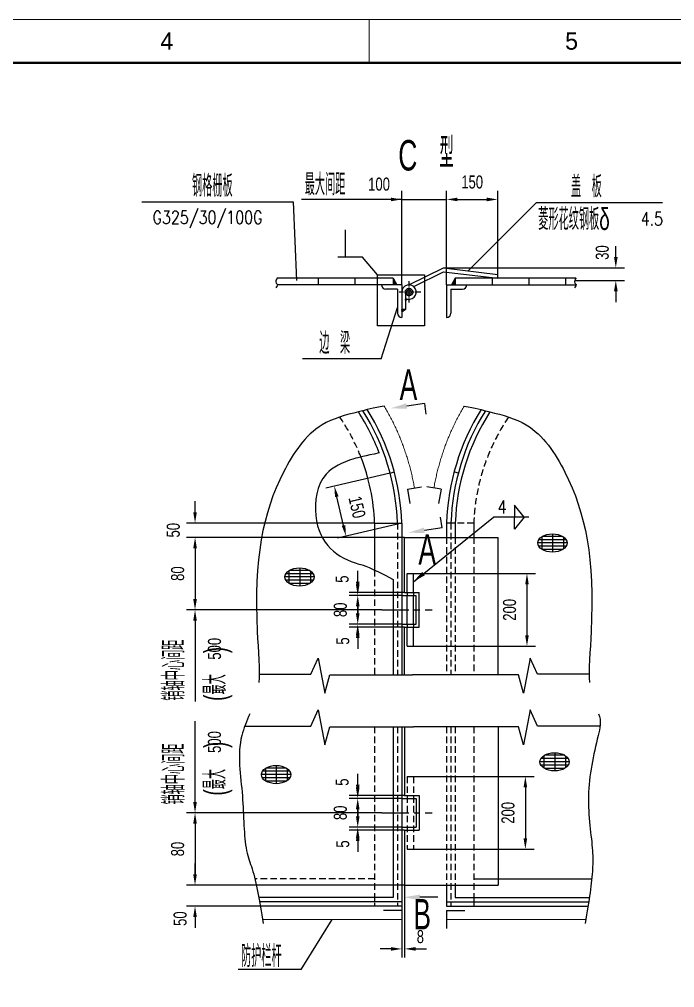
# Model space of a CAD drawing. Extents: x 148 to 221443, y -36682 to 6758.
# Drawn here: x 66991 to 70008, y -32174 to -27718 of the extents above; entities that cross this region are included whole.
import ezdxf
from ezdxf.enums import TextEntityAlignment as Align

# ---------------------------------------------------------------- set-up
doc = ezdxf.new("R2010")
doc.units = 0
doc.header["$LTSCALE"] = 10
doc.header["$MEASUREMENT"] = 0
for name, pattern in [('CENTERX2', [4, 2.5, -0.5, 0.5, -0.5]), ('HIDDENX2', [0.75, 0.5, -0.25]), ('PHANTOM2', [31.75, 15.875, -3.175, 3.175, -3.175, 3.175, -3.175])]:
    doc.linetypes.add(name, pattern=pattern)
for name, color, linetype in [('2', 4, 'Continuous'), ('3', 255, 'Continuous'), ('9', 6, 'Continuous'), ('CENTER', 1, 'CENTERX2'), ('DIM', 4, 'Continuous')]:
    doc.layers.add(name, color=color, linetype=linetype)
doc.layers.add('2（细实线）', color=3, linetype='Continuous', lineweight=20)
doc.layers.add('图框层', color=7, linetype='Continuous', lineweight=15)
doc.styles.add('HZ', font='ROMS.SHX', dxfattribs={"width": 0.75, "bigfont": 'GBCBIG.SHX'})
doc.styles.get("Standard").update_dxf_attribs({"font": 'wison_e.shx', "width": 0.75, "bigfont": 'wison_c.shx'})
doc.styles.add('XW', font='ROMANS.shx', dxfattribs={"width": 0.85})
doc.dimstyles.new('DIM1', dxfattribs={"dimscale": 20, "dimtxt": 3, "dimasz": 2.5, "dimexe": 2, "dimexo": 0, "dimgap": 1, "dimtad": 0, "dimdec": 0, "dimzin": 0, "dimdsep": 46, "dimtxsty": 'Standard', "dimcen": 2, "dimclrd": 3, "dimclre": 3, "dimclrt": 3, "dimadec": 0, "dimazin": 0, "dimtfac": 0.666667, "dimtdec": 0, "dimtofl": 0, "dimtmove": 2, "dimatfit": 1, "dimfxl": 2, "dimtvp": 1.333333, "dimtolj": 1, "dimtzin": 0, "dimarcsym": 0})
pattern_1 = [(45, (73680.2688, -38535.6188), (-1.47313913, 1.47313913), []), (135, (73680.2688, -38535.6188), (-1.47313913, -1.47313913), [])]

# ---------------------------------------------------------------- blocks, each defined once
blk = doc.blocks.new('*D1956')
at = {"layer": 'Defpoints', "color": 0}
for p in [(68942.9, -28861.5), (69547.8, -28919.8), (69736.9, -28919.8)]:
    blk.add_point(p, dxfattribs=at)
at = {"layer": 'DIM', "color": 3, "lineweight": -2}
for p, q in [((69736.9, -28811.5), (69736.9, -28761.5)), ((68942.9, -28861.5), (69776.9, -28861.5)), ((69547.8, -28919.8), (69776.9, -28919.8)), ((69736.9, -28969.8), (69736.9, -29019.8))]:
    blk.add_line(p, q, dxfattribs=at)
at = {"layer": 'DIM', "color": 3}
for points in [[(69728.6, -28811.5), (69745.3, -28811.5), (69736.9, -28861.5)], [(69745.3, -28969.8), (69728.6, -28969.8), (69736.9, -28919.8)]]:
    blk.add_solid(points, dxfattribs=at)
at = {"layer": 'DIM', "color": 3, "insert": (69674.6, -28791.2), "char_height": 60, "attachment_point": 5, "rotation": 90}
blk.add_mtext('\\A1;30', dxfattribs=at)
blk = doc.blocks.new('*D1957')
at = {"layer": 'Defpoints', "color": 0}
for p in [(68957.9, -28546.9), (68751.2, -28939.8), (68957.9, -28939.8)]:
    blk.add_point(p, dxfattribs=at)
at = {"layer": 'DIM', "color": 3, "lineweight": -2}
for p, q in [((68751.2, -28939.8), (68751.2, -28506.9)), ((68957.9, -28939.8), (68957.9, -28506.9)), ((68701.2, -28546.9), (68651.2, -28546.9)), ((68751.2, -28546.9), (68957.9, -28546.9)), ((69007.9, -28546.9), (69057.9, -28546.9))]:
    blk.add_line(p, q, dxfattribs=at)
at = {"layer": 'DIM', "color": 3}
for points in [[(68701.2, -28555.2), (68701.2, -28538.6), (68751.2, -28546.9)], [(69007.9, -28538.6), (69007.9, -28555.2), (68957.9, -28546.9)]]:
    blk.add_solid(points, dxfattribs=at)
at = {"layer": 'DIM', "color": 3, "insert": (68646.7, -28476.8), "char_height": 60, "attachment_point": 5}
blk.add_mtext('\\A1;100', dxfattribs=at)
blk = doc.blocks.new('*D1958')
at = {"layer": 'Defpoints', "color": 0}
for p in [(69192.9, -28546.9), (69192.9, -28901.5), (68957.9, -28939.8)]:
    blk.add_point(p, dxfattribs=at)
at = {"layer": 'DIM', "color": 3, "lineweight": -2}
for p, q in [((68957.9, -28939.8), (68957.9, -28506.9)), ((69192.9, -28901.5), (69192.9, -28506.9)), ((69007.9, -28546.9), (69142.9, -28546.9))]:
    blk.add_line(p, q, dxfattribs=at)
at = {"layer": 'DIM', "color": 3}
for points in [[(69007.9, -28538.6), (69007.9, -28555.2), (68957.9, -28546.9)], [(69142.9, -28555.2), (69142.9, -28538.6), (69192.9, -28546.9)]]:
    blk.add_solid(points, dxfattribs=at)
at = {"layer": 'DIM', "color": 3, "insert": (69075.4, -28466.9), "char_height": 60, "attachment_point": 5}
blk.add_mtext('\\A1;150', dxfattribs=at)
blk = doc.blocks.new('*D1959')
at = {"layer": 'Defpoints', "color": 0}
for p in [(68751.2, -31302.6), (68548.6, -31435.9), (68751.2, -31435.9)]:
    blk.add_point(p, dxfattribs=at)
at = {"layer": 'DIM', "color": 3, "lineweight": -2}
for p, q in [((68548.6, -31252.6), (68548.6, -31202.6)), ((68751.2, -31302.6), (68508.6, -31302.6)), ((68751.2, -31435.9), (68508.6, -31435.9)), ((68548.6, -31485.9), (68548.6, -31535.9))]:
    blk.add_line(p, q, dxfattribs=at)
at = {"layer": 'DIM', "color": 3}
for points in [[(68540.3, -31252.6), (68556.9, -31252.6), (68548.6, -31302.6)], [(68556.9, -31485.9), (68540.3, -31485.9), (68548.6, -31435.9)]]:
    blk.add_solid(points, dxfattribs=at)
at = {"layer": 'DIM', "color": 3, "insert": (68468.6, -31369.3), "char_height": 60, "attachment_point": 5, "rotation": 90}
blk.add_mtext('\\A1;80', dxfattribs=at)
blk = doc.blocks.new('*D1960')
at = {"layer": 'Defpoints', "color": 0}
for p in [(68548.6, -31302.6), (68751.2, -31302.6), (68764.6, -31289.3)]:
    blk.add_point(p, dxfattribs=at)
at = {"layer": 'DIM', "color": 3, "lineweight": -2}
for p, q in [((68548.6, -31239.3), (68548.6, -31189.3)), ((68764.6, -31289.3), (68508.6, -31289.3)), ((68751.2, -31302.6), (68508.6, -31302.6)), ((68548.6, -31352.6), (68548.6, -31402.6))]:
    blk.add_line(p, q, dxfattribs=at)
at = {"layer": 'DIM', "color": 3}
for points in [[(68540.3, -31239.3), (68556.9, -31239.3), (68548.6, -31289.3)], [(68556.9, -31352.6), (68540.3, -31352.6), (68548.6, -31302.6)]]:
    blk.add_solid(points, dxfattribs=at)
at = {"layer": 'DIM', "color": 3, "insert": (68477, -31228.1), "char_height": 60, "attachment_point": 5, "rotation": 90}
blk.add_mtext('\\A1;5', dxfattribs=at)
blk = doc.blocks.new('*D1961')
at = {"layer": 'Defpoints', "color": 0}
for p in [(68548.6, -31435.9), (68751.2, -31435.9), (68764.6, -31449.3)]:
    blk.add_point(p, dxfattribs=at)
at = {"layer": 'DIM', "color": 3, "lineweight": -2}
for p, q in [((68548.6, -31385.9), (68548.6, -31335.9)), ((68751.2, -31435.9), (68508.6, -31435.9)), ((68764.6, -31449.3), (68508.6, -31449.3)), ((68548.6, -31499.3), (68548.6, -31549.3))]:
    blk.add_line(p, q, dxfattribs=at)
at = {"layer": 'DIM', "color": 3}
for points in [[(68540.3, -31385.9), (68556.9, -31385.9), (68548.6, -31435.9)], [(68556.9, -31499.3), (68540.3, -31499.3), (68548.6, -31449.3)]]:
    blk.add_solid(points, dxfattribs=at)
at = {"layer": 'DIM', "color": 3, "insert": (68479.9, -31512.8), "char_height": 60, "attachment_point": 5, "rotation": 90}
blk.add_mtext('\\A1;5', dxfattribs=at)
blk = doc.blocks.new('*D1962')
at = {"layer": 'Defpoints', "color": 0}
for p in [(68658.9, -31369.3), (67799.4, -31702.6), (68764.6, -31702.6)]:
    blk.add_point(p, dxfattribs=at)
at = {"layer": 'DIM', "color": 3, "lineweight": -2}
for p, q in [((68658.9, -31369.3), (67759.4, -31369.3)), ((67799.4, -31419.3), (67799.4, -31652.6)), ((68764.6, -31702.6), (67759.4, -31702.6))]:
    blk.add_line(p, q, dxfattribs=at)
at = {"layer": 'DIM', "color": 3}
for points in [[(67807.8, -31419.3), (67791.1, -31419.3), (67799.4, -31369.3)], [(67791.1, -31652.6), (67807.8, -31652.6), (67799.4, -31702.6)]]:
    blk.add_solid(points, dxfattribs=at)
at = {"layer": 'DIM', "color": 3, "insert": (67719.4, -31535.9), "char_height": 60, "attachment_point": 5, "rotation": 90}
blk.add_mtext('\\A1;80', dxfattribs=at)
blk = doc.blocks.new('*D1963')
at = {"layer": 'Defpoints', "color": 0}
for p in [(68764.6, -30101.9), (67799.5, -30435.2), (68658.9, -30435.2)]:
    blk.add_point(p, dxfattribs=at)
at = {"layer": 'DIM', "color": 3, "lineweight": -2}
for p, q in [((68764.6, -30101.9), (67759.5, -30101.9)), ((67799.5, -30151.9), (67799.5, -30385.2)), ((68658.9, -30435.2), (67759.5, -30435.2))]:
    blk.add_line(p, q, dxfattribs=at)
at = {"layer": 'DIM', "color": 3}
for points in [[(67807.9, -30151.9), (67791.2, -30151.9), (67799.5, -30101.9)], [(67791.2, -30385.2), (67807.9, -30385.2), (67799.5, -30435.2)]]:
    blk.add_solid(points, dxfattribs=at)
at = {"layer": 'DIM', "color": 3, "insert": (67719.5, -30268.6), "char_height": 60, "attachment_point": 5, "rotation": 90}
blk.add_mtext('\\A1;80', dxfattribs=at)
blk = doc.blocks.new('*D1964')
at = {"layer": 'Defpoints', "color": 0}
for p in [(68751.2, -30368.6), (68548.6, -30501.9), (68751.2, -30501.9)]:
    blk.add_point(p, dxfattribs=at)
at = {"layer": 'DIM', "color": 3, "lineweight": -2}
for p, q in [((68548.6, -30318.6), (68548.6, -30268.6)), ((68751.2, -30368.6), (68508.6, -30368.6)), ((68751.2, -30501.9), (68508.6, -30501.9)), ((68548.6, -30551.9), (68548.6, -30601.9))]:
    blk.add_line(p, q, dxfattribs=at)
at = {"layer": 'DIM', "color": 3}
for points in [[(68540.3, -30318.6), (68556.9, -30318.6), (68548.6, -30368.6)], [(68556.9, -30551.9), (68540.3, -30551.9), (68548.6, -30501.9)]]:
    blk.add_solid(points, dxfattribs=at)
at = {"layer": 'DIM', "color": 3, "insert": (68468.6, -30435.2), "char_height": 60, "attachment_point": 5, "rotation": 90}
blk.add_mtext('\\A1;80', dxfattribs=at)
blk = doc.blocks.new('*D1965')
at = {"layer": 'Defpoints', "color": 0}
for p in [(68548.6, -30368.6), (68751.2, -30368.6), (68764.6, -30355.2)]:
    blk.add_point(p, dxfattribs=at)
at = {"layer": 'DIM', "color": 3, "lineweight": -2}
for p, q in [((68548.6, -30305.2), (68548.6, -30255.2)), ((68764.6, -30355.2), (68508.6, -30355.2)), ((68751.2, -30368.6), (68508.6, -30368.6)), ((68548.6, -30418.6), (68548.6, -30468.6))]:
    blk.add_line(p, q, dxfattribs=at)
at = {"layer": 'DIM', "color": 3}
for points in [[(68540.3, -30305.2), (68556.9, -30305.2), (68548.6, -30355.2)], [(68556.9, -30418.6), (68540.3, -30418.6), (68548.6, -30368.6)]]:
    blk.add_solid(points, dxfattribs=at)
at = {"layer": 'DIM', "color": 3, "insert": (68477, -30294.1), "char_height": 60, "attachment_point": 5, "rotation": 90}
blk.add_mtext('\\A1;5', dxfattribs=at)
blk = doc.blocks.new('*D1966')
at = {"layer": 'Defpoints', "color": 0}
for p in [(68548.6, -30501.9), (68751.2, -30501.9), (68764.6, -30515.2)]:
    blk.add_point(p, dxfattribs=at)
at = {"layer": 'DIM', "color": 3, "lineweight": -2}
for p, q in [((68548.6, -30451.9), (68548.6, -30401.9)), ((68751.2, -30501.9), (68508.6, -30501.9)), ((68764.6, -30515.2), (68508.6, -30515.2)), ((68548.6, -30565.2), (68548.6, -30615.2))]:
    blk.add_line(p, q, dxfattribs=at)
at = {"layer": 'DIM', "color": 3}
for points in [[(68540.3, -30451.9), (68556.9, -30451.9), (68548.6, -30501.9)], [(68556.9, -30565.2), (68540.3, -30565.2), (68548.6, -30515.2)]]:
    blk.add_solid(points, dxfattribs=at)
at = {"layer": 'DIM', "color": 3, "insert": (68479.9, -30578.7), "char_height": 60, "attachment_point": 5, "rotation": 90}
blk.add_mtext('\\A1;5', dxfattribs=at)
blk = doc.blocks.new('*D1967')
at = {"layer": 'Defpoints', "color": 0}
for p in [(68638.9, -30435.2), (67799.5, -30856.8), (67799.5, -30856.8)]:
    blk.add_point(p, dxfattribs=at)
at = {"layer": 'DIM', "color": 3, "lineweight": -2}
for p, q in [((68638.9, -30435.2), (67799.5, -30435.2)), ((67799.5, -30485.2), (67799.5, -30856.8)), ((67799.5, -30856.8), (67799.5, -30856.8))]:
    blk.add_line(p, q, dxfattribs=at)
at = {"layer": 'DIM', "color": 3}
blk.add_solid([(67807.9, -30485.2), (67791.2, -30485.2), (67799.5, -30435.2)], dxfattribs=at)
at = {"layer": 'DIM', "color": 3, "insert": (67889.4, -30614.4), "char_height": 60, "attachment_point": 5, "rotation": 90}
blk.add_mtext('\\A1;500', dxfattribs=at)
blk = doc.blocks.new('_None')
blk = doc.blocks.new('*D1968')
at = {"layer": 'Defpoints', "color": 0}
for p in [(67799.4, -30947.7), (67799.4, -30947.7), (68638.8, -31369.3)]:
    blk.add_point(p, dxfattribs=at)
at = {"layer": 'DIM', "color": 3, "lineweight": -2}
for p, q in [((67799.4, -30947.7), (67799.4, -30947.7)), ((67799.4, -31319.3), (67799.4, -30947.7)), ((68638.8, -31369.3), (67799.4, -31369.3))]:
    blk.add_line(p, q, dxfattribs=at)
at = {"layer": 'DIM', "color": 3}
blk.add_solid([(67791.1, -31319.3), (67807.8, -31319.3), (67799.4, -31369.3)], dxfattribs=at)
at = {"layer": 'DIM', "color": 3, "insert": (67889.3, -31043.4), "char_height": 60, "attachment_point": 5, "rotation": 90}
blk.add_mtext('\\A1;500', dxfattribs=at)
blk = doc.blocks.new('*D1970')
at = {"layer": 'Defpoints', "color": 0}
for p in [(68804.8, -30268.6), (68804.8, -30601.9), (69327.8, -30601.9)]:
    blk.add_point(p, dxfattribs=at)
at = {"layer": 'DIM', "color": 3, "lineweight": -2}
for p, q in [((68804.8, -30268.6), (69367.8, -30268.6)), ((69327.8, -30318.6), (69327.8, -30551.9)), ((68804.8, -30601.9), (69367.8, -30601.9))]:
    blk.add_line(p, q, dxfattribs=at)
at = {"layer": 'DIM', "color": 3}
for points in [[(69336.1, -30318.6), (69319.5, -30318.6), (69327.8, -30268.6)], [(69319.5, -30551.9), (69336.1, -30551.9), (69327.8, -30601.9)]]:
    blk.add_solid(points, dxfattribs=at)
at = {"layer": 'DIM', "color": 3, "insert": (69247.8, -30435.2), "char_height": 60, "attachment_point": 5, "rotation": 90}
blk.add_mtext('\\A1;200', dxfattribs=at)
blk = doc.blocks.new('*D1971')
at = {"layer": 'Defpoints', "color": 0}
for p in [(68804.8, -31202.6), (68804.8, -31535.9), (69320.4, -31535.9)]:
    blk.add_point(p, dxfattribs=at)
at = {"layer": 'DIM', "color": 3, "lineweight": -2}
for p, q in [((68804.8, -31202.6), (69360.4, -31202.6)), ((69320.4, -31252.6), (69320.4, -31485.9)), ((68804.8, -31535.9), (69360.4, -31535.9))]:
    blk.add_line(p, q, dxfattribs=at)
at = {"layer": 'DIM', "color": 3}
for points in [[(69328.7, -31252.6), (69312, -31252.6), (69320.4, -31202.6)], [(69312, -31485.9), (69328.7, -31485.9), (69320.4, -31535.9)]]:
    blk.add_solid(points, dxfattribs=at)
at = {"layer": 'DIM', "color": 3, "insert": (69240.4, -31369.3), "char_height": 60, "attachment_point": 5, "rotation": 90}
blk.add_mtext('\\A1;200', dxfattribs=at)
blk = doc.blocks.new('*D1972')
at = {"layer": 'Defpoints', "color": 0}
for p in [(68697.5, -29806), (68440.8, -29866), (68751.2, -30035.8)]:
    blk.add_point(p, dxfattribs=at)
at = {"layer": 'DIM', "color": 3, "lineweight": -2}
for p, q in [((68697.5, -29806), (68401.9, -29875.1)), ((68483.1, -30047.1), (68452.2, -29914.6)), ((68751.2, -30035.8), (68455.6, -30104.9))]:
    blk.add_line(p, q, dxfattribs=at)
at = {"layer": 'DIM', "color": 3}
for points in [[(68460.3, -29912.7), (68444.1, -29916.5), (68440.8, -29866)], [(68475, -30049), (68491.3, -30045.2), (68494.5, -30095.8)]]:
    blk.add_solid(points, dxfattribs=at)
at = {"layer": 'DIM', "color": 3, "insert": (68545.6, -29962.7), "char_height": 60, "attachment_point": 5, "rotation": 283.1503}
blk.add_mtext('\\A1;150', dxfattribs=at)
blk = doc.blocks.new('*D1979')
at = {"layer": 'Defpoints', "color": 0}
for p in [(68764.6, -31702.6), (68751.2, -31798.2), (68751.2, -31995.4)]:
    blk.add_point(p, dxfattribs=at)
at = {"layer": 'DIM', "color": 3, "lineweight": -2}
for p, q in [((68764.6, -31702.6), (68764.6, -32035.4)), ((68751.2, -31798.2), (68751.2, -32035.4)), ((68701.2, -31995.4), (68651.2, -31995.4)), ((68814.6, -31995.4), (68864.6, -31995.4))]:
    blk.add_line(p, q, dxfattribs=at)
at = {"layer": 'DIM', "color": 3}
for points in [[(68701.2, -32003.7), (68701.2, -31987.1), (68751.2, -31995.4)], [(68814.6, -31987.1), (68814.6, -32003.7), (68764.6, -31995.4)]]:
    blk.add_solid(points, dxfattribs=at)
at = {"layer": 'DIM', "color": 3, "insert": (68836.8, -31939.1), "char_height": 60, "attachment_point": 5}
blk.add_mtext('\\A1;8', dxfattribs=at)
blk = doc.blocks.new('*D1984')
at = {"layer": 'Defpoints', "color": 0}
for p in [(67799.4, -31702.6), (68082.7, -31702.6), (68099.6, -31798.2)]:
    blk.add_point(p, dxfattribs=at)
at = {"layer": 'DIM', "color": 3, "lineweight": -2}
for p, q in [((67799.4, -31652.6), (67799.4, -31602.6)), ((68082.7, -31702.6), (67759.4, -31702.6)), ((68099.6, -31798.2), (67759.4, -31798.2)), ((67799.4, -31848.2), (67799.4, -31898.2))]:
    blk.add_line(p, q, dxfattribs=at)
at = {"layer": 'DIM', "color": 3}
for points in [[(67791.1, -31652.6), (67807.8, -31652.6), (67799.4, -31702.6)], [(67807.8, -31848.2), (67791.1, -31848.2), (67799.4, -31798.2)]]:
    blk.add_solid(points, dxfattribs=at)
at = {"layer": 'DIM', "color": 3, "insert": (67730.9, -31856.1), "char_height": 60, "attachment_point": 5, "rotation": 90}
blk.add_mtext('\\A1;50', dxfattribs=at)
blk = doc.blocks.new('*D1985')
at = {"layer": '3', "color": 3, "lineweight": -2, "ltscale": 5}
for p, q in [((67799.5, -29985.8), (67799.5, -29935.8)), ((68626.2, -30035.8), (67759.5, -30035.8)), ((68626.2, -30101.9), (67759.5, -30101.9)), ((67799.5, -30151.9), (67799.5, -30201.9))]:
    blk.add_line(p, q, dxfattribs=at)
at = {"layer": '3', "color": 3}
for points in [[(67791.2, -29985.8), (67807.9, -29985.8), (67799.5, -30035.8)], [(67807.9, -30151.9), (67791.2, -30151.9), (67799.5, -30101.9)]]:
    blk.add_solid(points, dxfattribs=at)
at = {"layer": 'Defpoints', "color": 0}
for p in [(67799.5, -30035.8), (68626.2, -30035.8), (68626.2, -30101.9)]:
    blk.add_point(p, dxfattribs=at)
at = {"layer": '3', "color": 3, "insert": (67699.5, -30068.8), "char_height": 60, "attachment_point": 5, "rotation": 90}
blk.add_mtext('\\A1;50', dxfattribs=at)
blk = doc.blocks.new('a2')
blk.add_line((15708.75, 10126.74), (15708.75, 10116.74))
at = {"layer": '图框层', "ltscale": 10}
blk.add_lwpolyline([(15311.09, 10126.74), (15905.09, 10126.74), (15905.09, 9706.74), (15311.09, 9706.74)], close=True, dxfattribs=at)
at = {"layer": '图框层', "ltscale": 10, "const_width": 0.5}
blk.add_lwpolyline([(15336.09, 10116.74), (15895.09, 10116.74), (15895.09, 9716.74), (15336.09, 9716.74)], close=True, dxfattribs=at)
at = {"style": 'HZ'}
for s, p in [('4', (15662.17, 10121.74)), ('5', (15755.34, 10121.74))]:
    blk.add_text(s, height=4, dxfattribs=at).set_placement(p, align=Align.MIDDLE)

msp = doc.modelspace()

# ---------------------------------------------------------------- hatches: boundary and pattern name
h = msp.add_hatch()
h.set_pattern_fill('ANSI37', color=256, scale=16.666667, style=0)
h.set_pattern_definition(pattern_1)
h.paths.add_polyline_path([(68776.8733, -29005.5799, -0.072746053), (68767.9073, -29002.0158), (68767.9073, -29012.7476)])
h = msp.add_hatch()
h.set_pattern_fill('ANSI37', color=256, scale=16.666667, style=0)
h.set_pattern_definition(pattern_1)
h.paths.add_polyline_path([(68767.9073, -29053.7381), (68751.2406, -29053.7381), (68751.2406, -29064.8149)])

# ---------------------------------------------------------------- linework, layer by layer
for p, q in [((68784.5739, -28939.8149), (68942.9206, -28861.4816)), ((68942.9206, -28861.4816), (69192.9206, -28891.51)), ((68711.2406, -28909.8149), (68177.572, -28909.8149)), ((68711.2406, -28909.8149), (68711.2406, -28939.8149)), ((68711.2406, -28909.8149), (68728.7258, -28939.8149)), ((68806.5909, -28948.121), (68942.9206, -28879.7864)), ((68942.9206, -28879.7864), (69192.9206, -28909.8149)), ((68997.8603, -28909.8149), (68980.3751, -28939.8149)), ((69553.0232, -28909.8149), (68997.8603, -28909.8149)), ((68997.8603, -28909.8149), (68997.8603, -28939.8149)), ((69166.7896, -28909.8149), (69166.7896, -28939.8149)), ((69192.9206, -28909.8149), (69192.9206, -28891.51)), ((69335.7189, -28909.8149), (69335.7189, -28939.8149)), ((69504.6482, -28909.8149), (69504.6482, -28939.8149)), ((68751.2406, -28939.8149), (68179.5089, -28939.8149)), ((68751.2406, -28939.8149), (68751.2406, -29089.8149)), ((68957.8603, -28939.8149), (69554.96, -28939.8149)), ((68957.8603, -28939.8149), (68957.8603, -29089.8149)), ((68731.2406, -28959.8149), (68677.9073, -28959.8149)), ((68731.2406, -28959.8149), (68731.2406, -29069.8149)), ((68767.9073, -28973.1482), (68767.9073, -29053.7381)), ((68977.8603, -28959.8149), (69031.1936, -28959.8149)), ((68977.8603, -28959.8149), (68977.8603, -29069.8149)), ((68767.9073, -29012.7476), (68776.8733, -29005.5799)), ((68767.9073, -29053.7381), (68751.2406, -29053.7381)), ((68767.9073, -29053.7381), (68751.2406, -29064.8149)), ((68697.5459, -29805.9789), (68716.871, -29800.8677)), ((69011.555, -29805.9789), (68992.2299, -29800.8677)), ((68777.0103, -29880.3804), (68842.6642, -29868.8039)), ((68777.0103, -29880.3804), (68788.5868, -29946.0343)), ((68932.0906, -29880.3804), (68866.4367, -29868.8039)), ((68932.0906, -29880.3804), (68920.514, -29946.0343)), ((68626.2406, -30035.8034), (68626.2406, -30251.9978)), ((68626.2406, -30035.8034), (68751.2406, -30035.8034)), ((68751.2406, -30035.8034), (68751.2406, -30734.4208)), ((68957.8603, -30035.8034), (68957.8603, -30101.8854)), ((68997.8603, -30035.8034), (68957.8603, -30035.8034)), ((68997.8603, -30035.8034), (68997.8603, -30101.8854)), ((68764.5739, -30101.8854), (69195.06, -30101.8854)), ((68764.5739, -30355.2188), (68764.5739, -30101.8854)), ((69195.06, -30734.4208), (69195.06, -30101.8854)), ((68711.2406, -30296.1577), (68711.2406, -30734.4208)), ((68751.2406, -30368.5521), (68817.9073, -30368.5521)), ((68764.5739, -30355.2188), (68831.2406, -30355.2188)), ((68776.7669, -30355.2188), (68776.7669, -30368.5521)), ((68804.8381, -30355.2188), (68804.8381, -30368.5521)), ((68817.9073, -30501.8854), (68817.9073, -30368.5521)), ((68831.2406, -30515.2188), (68831.2406, -30355.2188)), ((68751.2406, -30501.8854), (68817.9073, -30501.8854)), ((68764.5739, -30515.2188), (68831.2406, -30515.2188)), ((68764.5739, -30734.4208), (68764.5739, -30515.2188)), ((68776.7669, -30501.8854), (68776.7669, -30515.2188)), ((68804.8381, -30501.8854), (68804.8381, -30515.2188)), ((68711.2406, -30973.1815), (68711.2406, -31758.2467)), ((68751.2406, -30973.1815), (68751.2406, -31798.2467)), ((68764.5739, -30973.1815), (68764.5739, -31289.2816)), ((69195.06, -30973.1815), (69195.06, -31702.6149)), ((68751.2406, -31302.6149), (68817.9073, -31302.6149)), ((68764.5739, -31289.2816), (68831.2406, -31289.2816)), ((68817.9073, -31302.6149), (68817.9073, -31435.9483)), ((68831.2406, -31289.2816), (68831.2406, -31449.2816)), ((68751.2406, -31435.9483), (68817.9073, -31435.9483)), ((68764.5739, -31449.2816), (68831.2406, -31449.2816)), ((68764.5739, -31449.2816), (68764.5739, -31702.6149)), ((68776.7669, -31435.9483), (68776.7669, -31449.2816)), ((68804.8381, -31435.9483), (68804.8381, -31449.2816)), ((68764.5739, -31702.6149), (69195.06, -31702.6149)), ((68957.8603, -31702.6149), (68957.8603, -31798.2467)), ((68997.8603, -31702.6149), (68997.8603, -31758.2467)), ((68711.2406, -31758.2467), (68092.43, -31758.2467)), ((68626.2406, -31758.2466), (68626.2297, -31778.2464)), ((68997.8603, -31758.2467), (69615.4354, -31758.2467)), ((69082.8603, -31758.2466), (69082.8494, -31778.2464)), ((68751.2406, -31778.2467), (68096.0341, -31778.2467)), ((68751.2406, -31798.2467), (68099.5669, -31798.2467)), ((68957.8603, -31778.2467), (69612.3948, -31778.2467)), ((68957.8603, -31798.2467), (69609.2105, -31798.2467)), ((68751.2406, -31818.2467), (68667.9073, -31818.2467)), ((68751.2406, -31818.2467), (68751.2406, -31901.58)), ((68957.8603, -31818.2467), (69041.1936, -31818.2467)), ((68957.8603, -31818.2467), (68957.8603, -31901.58))]:
    msp.add_line(p, q)
at = {"color": 1, "linetype": 'Continuous'}
for p, q in [((68366.9725, -28909.8149), (68366.9725, -28939.8149)), ((68535.9018, -28909.8149), (68535.9018, -28939.8149)), ((68997.8603, -28909.8149), (68997.8603, -28939.8149))]:
    msp.add_line(p, q, dxfattribs=at)
at = {"color": 4, "linetype": 'PHANTOM2', "lineweight": 0, "ltscale": 5}
for p, q in [((68751.2406, -31859.9133), (68110.395, -31859.9133)), ((68957.8603, -31859.9133), (69598.7059, -31859.9133))]:
    msp.add_line(p, q, dxfattribs=at)
for radius in [17.1498, 10.8333]:
    msp.add_circle((68784.5739, -28973.1482), radius)
for centre, radius, start, end in [((68677.9073, -28939.8149), 20, 180, 270), ((68784.5739, -28973.1482), 33.3333, 240, 180), ((69031.1936, -28939.8149), 20, 270, 0), ((68751.2406, -29069.8149), 20, 180, 270), ((68957.8603, -29069.8149), 20, 270, 0), ((67701.7023, -30069.3624), 1010.096, 20.6337413, 32.6804597), ((67701.7023, -30069.3624), 1030.0852, 1.8669641, 32.3093833), ((67701.7023, -30069.3624), 1050.0747, 1.8314117, 31.9507257), ((70007.3986, -30069.3624), 1050.0747, 148.0492743, 178.1685883), ((70007.3986, -30069.3624), 1030.0852, 147.6906167, 178.1330359), ((70007.3986, -30069.3624), 1010.096, 147.3195403, 178.0960764), ((67701.7023, -30069.3624), 925.1472, 2.078819, 21.4052796)]:
    msp.add_arc(centre, radius, start, end)
for centre, start, end in [((67701.7023, -30069.3624), 9.9687147, 30.5565276), ((70007.3986, -30069.3624), 149.4434724, 170.0312853)]:
    msp.add_arc(centre, 1125.1216, start, end, dxfattribs=at)
at = {"color": 7, "linetype": 'Continuous'}
for points in [[(68711.2406, -28909.8149), (68711.2406, -28939.8149), (68728.7258, -28939.8149)], [(68997.8603, -28909.8149), (68997.8603, -28939.8149), (68980.3751, -28939.8149)]]:
    msp.add_solid(points, dxfattribs=at)
at = {"layer": '2', "color": 3, "linetype": 'Continuous'}
for p, q in [((67554.1829, -28558.0091), (68251.1674, -28558.0091)), ((68251.1674, -28558.0091), (68266.8227, -28919.8149)), ((69370.649, -28561.9255), (69057.3485, -28875.226)), ((69952.3614, -28561.9255), (69370.649, -28561.9255)), ((68570.426, -28811.7748), (68457.1256, -28811.7748)), ((68638.8862, -28893.3625), (68570.426, -28811.7748)), ((68656.1198, -29279.4967), (68731.2406, -29044.8149)), ((68656.1198, -29279.4967), (68294.6514, -29279.4967)), ((68855.5361, -29485.9052), (68774.033, -29497.4741)), ((68804.8381, -30305.643), (69173.9217, -30008.8444)), ((69336.797, -30008.8444), (69173.9217, -30008.8444)), ((68936.7382, -30057.9752), (68855.2351, -30069.5441)), ((68917.2586, -31757.9006), (68834.9385, -31757.9006)), ((68287.7895, -32089.5692), (68430.8178, -31859.9133)), ((68287.7895, -32089.5692), (67998.6148, -32089.5692))]:
    msp.add_line(p, q, dxfattribs=at)
at = {"layer": '2', "color": 7, "linetype": 'Continuous'}
for p, q in [((68855.5361, -29485.9052), (68862.5512, -29535.3265)), ((69270.3911, -29954.23), (69270.3911, -30008.8444)), ((69314.1258, -30008.8444), (69270.3911, -29954.23)), ((68936.7382, -30057.9752), (68929.7232, -30008.554)), ((69314.1258, -30008.8444), (69270.3911, -30063.4588)), ((69270.3911, -30063.4588), (69270.3911, -30008.8444)), ((69507.8202, -30112.3761), (69382.1622, -30112.3761)), ((69395.9409, -30098.6763), (69395.9409, -30156.076)), ((69491.9957, -30097.3761), (69397.9867, -30097.3761)), ((69445.9409, -30085.4511), (69445.9409, -30169.3012)), ((69495.9409, -30099.9915), (69495.9409, -30154.7608)), ((69512.273, -30127.3761), (69377.7094, -30127.3761)), ((69507.8202, -30142.3761), (69382.1622, -30142.3761)), ((69491.9957, -30157.3761), (69397.9867, -30157.3761)), ((68281.3693, -30241.9131), (68281.3693, -30325.7632)), ((68347.7015, -30283.8382), (68213.1379, -30283.8382)), ((68343.2487, -30268.8382), (68217.5906, -30268.8382)), ((68231.3693, -30255.1383), (68231.3693, -30312.5381)), ((68327.4242, -30253.8382), (68233.4152, -30253.8382)), ((68331.3693, -30256.4535), (68331.3693, -30311.2228)), ((68343.2487, -30298.8382), (68217.5906, -30298.8382)), ((68327.4242, -30313.8382), (68233.4152, -30313.8382)), ((69455.7272, -31092.6754), (69455.7272, -31176.5255)), ((69522.0593, -31134.6005), (69387.4958, -31134.6005)), ((69517.6066, -31119.6005), (69391.9485, -31119.6005)), ((69405.7272, -31105.9006), (69405.7272, -31163.3003)), ((69501.7821, -31104.6005), (69407.773, -31104.6005)), ((69505.7272, -31107.2158), (69505.7272, -31161.9851)), ((68235.5992, -31178.2737), (68109.9412, -31178.2737)), ((68123.7199, -31164.5738), (68123.7199, -31221.9736)), ((68219.7747, -31163.2737), (68125.7657, -31163.2737)), ((68173.7199, -31151.3487), (68173.7199, -31235.1987)), ((68223.7199, -31165.8891), (68223.7199, -31220.6583)), ((69517.6066, -31149.6005), (69391.9485, -31149.6005)), ((69501.7821, -31164.6005), (69407.773, -31164.6005)), ((68240.052, -31193.2737), (68105.4884, -31193.2737)), ((68235.5992, -31208.2737), (68109.9412, -31208.2737)), ((68219.7747, -31223.2737), (68125.7657, -31223.2737))]:
    msp.add_line(p, q, dxfattribs=at)
at = {"layer": '2', "color": 3, "linetype": 'Continuous'}
msp.add_lwpolyline([(68638.8862, -28893.3625), (68856.1458, -28893.3625), (68856.1458, -29128.2503), (68638.8862, -29128.2503)], close=True, dxfattribs=at)
for centre in [(69444.9912, -30127.3761), (68280.4197, -30283.8382), (69454.7776, -31134.6005), (68172.7702, -31193.2737)]:
    msp.add_ellipse(centre, major_axis=(-67.2818, 0), ratio=0.623188198, dxfattribs=at)
for points in [[(68772.2763, -29485.0982), (68775.7897, -29509.8501), (68699.7773, -29508.0143)], [(68856.9918, -30081.9201), (68853.4784, -30057.1682), (68780.9794, -30080.0843)], [(68857.9421, -30276.0426), (68845.4624, -30260.4139), (68804.8161, -30305.6674)], [(68834.9385, -31745.4006), (68834.9385, -31770.4006), (68759.9385, -31757.9006)]]:
    msp.add_solid(points, dxfattribs=at)
at = {"layer": '3', "linetype": 'HIDDENX2', "ltscale": 6}
for p, q in [((68731.2406, -30035.8034), (68731.2406, -30734.4208)), ((68977.8603, -30035.8034), (68977.8603, -30734.4208)), ((69082.8603, -30035.8034), (68997.8603, -30035.8034)), ((68957.8603, -30101.8854), (68957.8603, -30734.4208)), ((68997.8603, -30101.8854), (68997.8603, -30734.4208)), ((69082.8603, -30101.8854), (69082.8603, -30734.4208)), ((68626.2406, -30251.9978), (68626.2406, -30734.4208)), ((68626.2406, -30973.1815), (68626.2406, -31798.2467)), ((68731.2406, -30973.1815), (68731.2406, -31798.2467)), ((68957.8603, -30973.1815), (68957.8603, -31702.6149)), ((68977.8603, -30973.1815), (68977.8603, -31798.2467)), ((68997.8603, -30973.1815), (68997.8603, -31702.6149)), ((69082.8603, -30973.1815), (69082.8603, -31798.2467)), ((68776.7669, -31202.6149), (68776.7669, -31535.9483)), ((68804.8381, -31202.6149), (68804.8381, -31535.9483)), ((68626.2406, -31673.2467), (68074.9377, -31673.2467))]:
    msp.add_line(p, q, dxfattribs=at)
at = {"layer": '3', "ltscale": 5}
for p, q in [((69082.8603, -30035.8034), (69082.8603, -30101.8854)), ((68776.7669, -30268.5521), (68804.8381, -30268.5521)), ((68776.7669, -30355.2188), (68776.7669, -30268.5521)), ((68804.8381, -30355.2188), (68804.8381, -30268.5521)), ((68776.7669, -30501.8854), (68776.7669, -30368.5521)), ((68804.8381, -30501.8854), (68804.8381, -30368.5521)), ((68776.7669, -30601.8854), (68776.7669, -30515.2188)), ((68804.8381, -30601.8854), (68804.8381, -30515.2188)), ((68776.7669, -30601.8854), (68804.8381, -30601.8854)), ((68776.7669, -31202.6149), (68804.8381, -31202.6149)), ((68776.7669, -31535.9483), (68804.8381, -31535.9483)), ((69082.8603, -31673.2467), (69626.1098, -31673.2467))]:
    msp.add_line(p, q, dxfattribs=at)
at = {"layer": '3', "linetype": 'HIDDENX2', "ltscale": 6}
for centre, start, end in [((67701.7023, -30069.3624), 21.4052796, 34.2886186), ((70007.3986, -30069.3624), 145.7113814, 177.921181)]:
    msp.add_arc(centre, 925.1472, start, end, dxfattribs=at)
at = {"layer": '9'}
for points in [[(68094.9886, -30731.0666), (68332.9287, -30731.0666), (68366.4941, -30657.2751), (68396.703, -30818.2748), (68420.1988, -30734.4208), (68801.235, -30734.4208)], [(69614.1123, -30731.0666), (69376.1722, -30731.0666), (69342.6068, -30657.2751), (69312.3979, -30818.2748), (69288.9021, -30734.4208), (68801.235, -30734.4208)], [(68028.6612, -30969.8273), (68332.9287, -30969.8273), (68366.4941, -30896.0358), (68396.703, -31057.0355), (68420.1988, -30973.1815), (68805.0281, -30973.1815)], [(69664.1683, -30969.8273), (69376.1722, -30969.8273), (69342.6068, -30896.0358), (69312.3979, -31057.0355), (69288.9021, -30973.1815), (68805.0281, -30973.1815)]]:
    msp.add_lwpolyline(points, dxfattribs=at)
for points in [[(68178.8389, -28907.7204), (68173.1704, -28931.7942), (68178.8389, -28937.4586), (68171.0448, -28953.0357)], [(69554.29, -28907.7204), (69548.6215, -28931.7942), (69554.29, -28937.4586), (69546.4959, -28953.0357)]]:
    msp.add_spline(points, degree=3, dxfattribs=at)
for points, knots in [([(68670.576, -29497.3639), (68620.6373, -29506.6837), (68528.68, -29529.513), (68341.3076, -29579.0213), (68128.1609, -29898.4478), (68059.5972, -30253.1228), (68097.9856, -30717.4393), (68093.9335, -30770.1295)], [70.906437223, 70.906437223, 70.906437223, 70.906437223, 134.069019657, 240.73553292, 409.008149246, 780.874273805, 877.407738795, 877.407738795, 877.407738795, 877.407738795]), ([(69038.5249, -29497.3639), (69088.4636, -29506.6837), (69180.4209, -29529.513), (69367.7933, -29579.0213), (69580.94, -29898.4478), (69649.5037, -30253.1228), (69611.1153, -30717.4393), (69615.1674, -30770.1295)], [70.906437223, 70.906437223, 70.906437223, 70.906437223, 134.069019657, 240.73553292, 409.008149246, 780.874273805, 877.407738795, 877.407738795, 877.407738795, 877.407738795]), ([(68647.0028, -29713.4118), (68579.509, -29727.1036), (68496.1331, -29747.932), (68363.5269, -29811.7363), (68329.0146, -30110.5784), (68479.7181, -30210.8783), (68602.7088, -30236.6063), (68711.2406, -30296.1577)], [87.098944622, 87.098944622, 87.098944622, 87.098944622, 134.069019657, 240.73553292, 409.008149246, 780.874273805, 873.112947422, 873.112947422, 873.112947422, 873.112947422]), ([(68051.5478, -30913.9353), (68037.4891, -30946.8774), (67985.9771, -31066.1171), (68026.8043, -31290.3509), (68022.1794, -31519.7644), (68078.6374, -31662.7387), (68094.2239, -31770.2685), (68113.6191, -31877.9425)], [968.1827782, 968.1827782, 968.1827782, 968.1827782, 1031.78223272, 1198.54127969, 1362.418258868, 1438.98763804, 1629.376175571, 1629.376175571, 1629.376175571, 1629.376175571]), ([(69657.5531, -30913.9353), (69671.6118, -30946.8774), (69642.2609, -31066.1171), (69592.2857, -31290.3509), (69632.2659, -31519.7644), (69630.4635, -31662.7387), (69614.877, -31770.2685), (69595.4818, -31877.9425)], [968.1827782, 968.1827782, 968.1827782, 968.1827782, 1031.78223272, 1198.54127969, 1362.418258868, 1438.98763804, 1629.376175571, 1629.376175571, 1629.376175571, 1629.376175571])]:
    msp.add_open_spline(points, degree=3, knots=knots, dxfattribs=at)
at = {"layer": 'CENTER'}
for p, q in [((68784.5739, -28922.3522), (68784.5739, -29021.4079)), ((68838.5533, -28973.1482), (68740.0003, -28973.1482))]:
    msp.add_line(p, q, dxfattribs=at)
at = {"layer": 'CENTER', "ltscale": 5}
for p, q in [((68658.9227, -30435.2188), (68892.0403, -30435.2188)), ((68658.9227, -31369.2816), (68892.0403, -31369.2816))]:
    msp.add_line(p, q, dxfattribs=at)
at = {"layer": 'DIM'}
msp.add_line((68751.2406, -28546.895), (68289.657, -28546.895), dxfattribs=at)

# ---------------------------------------------------------------- block references
at = {"layer": '2（细实线）', "xscale": 20, "yscale": 20, "zscale": 20}
msp.add_blockref('a2', (-245573.6612, -230253.0974), dxfattribs=at)

# ---------------------------------------------------------------- texts
at = {"layer": '2', "color": 3, "linetype": 'Continuous'}
for s, height, style, width, p in [('C', 140, 'HZ', 0.65, (68823.0596, -28343.6357)), ('Ⅰ', 140, 'HZ', 0.65, (68524.6036, -28752.698)), ('A', 140, 'HZ', 0.65, (68822.7058, -29399.3133)), ('4', 60, 'XW', 0.8, (69233.9184, -29962.1827)), ('A', 140, 'HZ', 0.65, (68909.1107, -30157.4377)), ('B', 140, 'HZ', 0.65, (68885.789, -31835.4308))]:
    msp.add_text(s, height=height, dxfattribs=dict(at, style=style, width=width)).set_placement(p, align=Align.MIDDLE_RIGHT)
for s, height, style, width, p in [('型', 140, 'HZ', 0.65, (68924.9086, -28402.0513)), ('钢格栅板', 100, 'HZ', 0.65, (67785.5166, -28534.0468)), ('最大间距', 100, 'HZ', 0.65, (68304.4039, -28527.9158)), ('盖  板', 100, 'HZ', 0.65, (69530.4869, -28537.9632)), ('G325/30/100G', 60, 'XW', 0.8, (67604.0077, -28659.2616)), ('菱形花纹钢板δ', 100, 'HZ', 0.65, (69379.7716, -28687.3578)), ('边  梁', 100, 'HZ', 0.65, (68371.5476, -29257.2833)), ('防护栏杆', 100, 'HZ', 0.65, (68011.1301, -32078.4602))]:
    msp.add_text(s, height=height, dxfattribs=dict(at, style=style, width=width)).set_placement(p)
at = {"layer": '2', "color": 3, "style": 'XW', "width": 0.8}
msp.add_text('4.5', height=60, dxfattribs=at).set_placement((69851.3134, -28666.0188))
at = {"layer": '2', "color": 3, "linetype": 'Continuous', "style": 'HZ', "width": 0.65}
for s, p in [('销轴中心间距', (67751.3506, -30853.0102)), ('(最大    )', (67941.7641, -30854.087)), ('销轴中心间距', (67751.2627, -31331.1984)), ('(最大    )', (67941.6762, -31289.8578))]:
    msp.add_text(s, height=100, rotation=90, dxfattribs=at).set_placement(p)

# ---------------------------------------------------------------- dimensions: what is measured, and where the dimension line sits
at = {"layer": '3', "ltscale": 5}
dim = msp.add_linear_dim(base=(67799.5185, -30035.8034), p1=(68626.2406, -30101.8854), p2=(68626.2406, -30035.8034), angle=90, text='50', dimstyle='DIM1', dxfattribs=at)
dim.commit()
dim.dimension.update_dxf_attribs({"geometry": '*D1985', "text_midpoint": (67699.5185, -30068.8444)})
at = {"layer": 'DIM'}
for base, p1, p2, text, override, picture, middle in [((68957.8603, -28546.895), (68751.2406, -28939.8149), (68957.8603, -28939.8149), '100', {"dimtofl": 1}, '*D1957', (68646.7497, -28476.8235)), ((68751.2406, -31995.3877), (68764.5739, -31702.6149), (68751.2406, -31798.2467), '8', {"dimtxsty": 'Standard'}, '*D1979', (68836.7795, -31939.0683))]:
    dim = msp.add_linear_dim(base=base, p1=p1, p2=p2, text=text, dimstyle='DIM1', override=override, dxfattribs=at)
    dim.commit()
    dim.dimension.update_dxf_attribs({"geometry": picture, "text_midpoint": middle, "dimtype": 160})
dim = msp.add_linear_dim(base=(69192.9206, -28546.895), p1=(68957.8603, -28939.8149), p2=(69192.9206, -28901.51), text='150', dimstyle='DIM1', dxfattribs=at)
dim.commit()
dim.dimension.update_dxf_attribs({"geometry": '*D1958', "text_midpoint": (69075.3904, -28466.895)})
for base, p1, p2, angle, text, picture, middle in [((69736.939, -28919.8149), (68942.9206, -28861.4816), (69547.8202, -28919.8149), 90, '30', '*D1956', (69674.5899, -28791.2103)), ((68548.5901, -30368.5521), (68764.5739, -30355.2188), (68751.2406, -30368.5521), 90, '5', '*D1965', (68476.9688, -30294.0503)), ((68548.5901, -30501.8854), (68764.5739, -30515.2188), (68751.2406, -30501.8854), 270, '5', '*D1966', (68479.8752, -30578.7336)), ((68548.5901, -31302.6149), (68764.5739, -31289.2816), (68751.2406, -31302.6149), 90, '5', '*D1960', (68476.9688, -31228.1132)), ((68548.5901, -31435.9483), (68764.5739, -31449.2816), (68751.2406, -31435.9483), 270, '5', '*D1961', (68479.8752, -31512.7964)), ((67799.4306, -31702.6149), (68099.5669, -31798.2467), (68082.659, -31702.6149), 90, '50', '*D1984', (67730.8538, -31856.0957))]:
    dim = msp.add_linear_dim(base=base, p1=p1, p2=p2, angle=angle, text=text, dimstyle='DIM1', dxfattribs=at)
    dim.commit()
    dim.dimension.update_dxf_attribs({"geometry": picture, "text_midpoint": middle, "dimtype": 160})
dim = msp.add_aligned_dim(p1=(68751.2406, -30035.8034), p2=(68697.5459, -29805.9789), distance=263.6313, text='150', dimstyle='DIM1', dxfattribs=at)
dim.commit()
dim.dimension.update_dxf_attribs({"geometry": '*D1972', "text_midpoint": (68545.5774, -29962.6685)})
for base, p1, p2, text, picture, middle in [((67799.5185, -30435.2188), (68764.5739, -30101.8854), (68658.9227, -30435.2188), '80', '*D1963', (67719.5185, -30268.5521)), ((68548.5901, -30501.8854), (68751.2406, -30368.5521), (68751.2406, -30501.8854), '80', '*D1964', (68468.5901, -30435.2188)), ((69327.7894, -30601.8854), (68804.8381, -30268.5521), (68804.8381, -30601.8854), '200', '*D1970', (69247.7894, -30435.2188)), ((68548.5901, -31435.9483), (68751.2406, -31302.6149), (68751.2406, -31435.9483), '80', '*D1959', (68468.5901, -31369.2816)), ((69320.3684, -31535.9483), (68804.8381, -31202.6149), (68804.8381, -31535.9483), '200', '*D1971', (69240.3684, -31369.2816)), ((67799.4306, -31702.6149), (68658.9227, -31369.2816), (68764.5739, -31702.6149), '80', '*D1962', (67719.4306, -31535.9483))]:
    dim = msp.add_linear_dim(base=base, p1=p1, p2=p2, angle=90, text=text, dimstyle='DIM1', override={"dimtxsty": 'Standard'}, dxfattribs=at)
    dim.commit()
    dim.dimension.update_dxf_attribs({"geometry": picture, "text_midpoint": middle})
for base, p1, p2, angle, override, picture, middle in [((67799.5185, -30856.8415), (68638.9227, -30435.2188), (67799.5185, -30856.8415), 90, {"dimexe": 0, "dimblk2": 'None', "dimsah": 1}, '*D1967', (67889.4028, -30614.4455)), ((67799.4306, -30947.6589), (68638.8348, -31369.2816), (67799.4306, -30947.6589), 270, {"dimexe": 0, "dimtxsty": 'Standard', "dimblk2": 'None', "dimsah": 1}, '*D1968', (67889.3149, -31043.421))]:
    dim = msp.add_linear_dim(base=base, p1=p1, p2=p2, angle=angle, text='500', dimstyle='DIM1', override=override, dxfattribs=at)
    dim.commit()
    dim.dimension.update_dxf_attribs({"geometry": picture, "text_midpoint": middle, "dimtype": 160})

doc.saveas('drawing.dxf')
